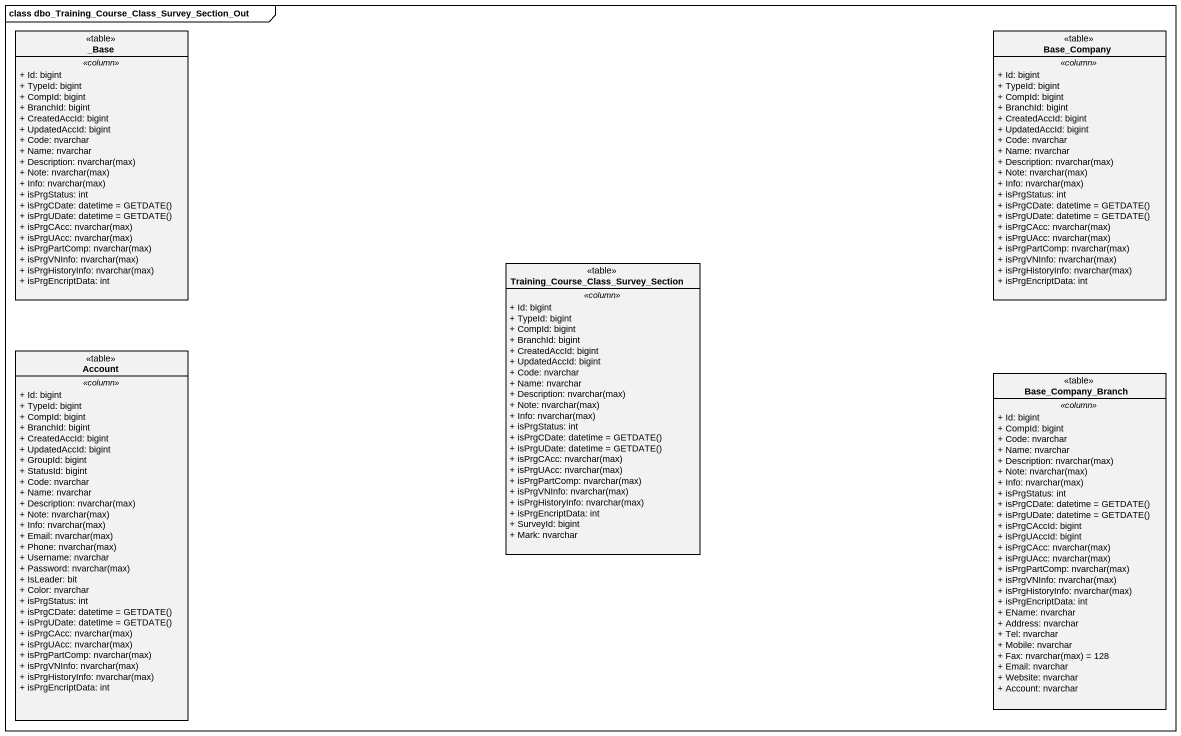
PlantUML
@startuml
mainframe class dbo_Training_Course_Class_Survey_Section_Out
hide circle
hide empty members
skinparam classAttributeIconSize 0
class "_Base" as Base <<table>> {
  .. <<column>> ..
  + Id: bigint
  + TypeId: bigint
  + CompId: bigint
  + BranchId: bigint
  + CreatedAccId: bigint
  + UpdatedAccId: bigint
  + Code: nvarchar
  + Name: nvarchar
  {field} + Description: nvarchar(max)
  {field} + Note: nvarchar(max)
  {field} + Info: nvarchar(max)
  + isPrgStatus: int
  {field} + isPrgCDate: datetime = GETDATE()
  {field} + isPrgUDate: datetime = GETDATE()
  {field} + isPrgCAcc: nvarchar(max)
  {field} + isPrgUAcc: nvarchar(max)
  {field} + isPrgPartComp: nvarchar(max)
  {field} + isPrgVNInfo: nvarchar(max)
  {field} + isPrgHistoryInfo: nvarchar(max)
  + isPrgEncriptData: int
}
class Base_Company <<table>> {
  .. <<column>> ..
  + Id: bigint
  + TypeId: bigint
  + CompId: bigint
  + BranchId: bigint
  + CreatedAccId: bigint
  + UpdatedAccId: bigint
  + Code: nvarchar
  + Name: nvarchar
  {field} + Description: nvarchar(max)
  {field} + Note: nvarchar(max)
  {field} + Info: nvarchar(max)
  + isPrgStatus: int
  {field} + isPrgCDate: datetime = GETDATE()
  {field} + isPrgUDate: datetime = GETDATE()
  {field} + isPrgCAcc: nvarchar(max)
  {field} + isPrgUAcc: nvarchar(max)
  {field} + isPrgPartComp: nvarchar(max)
  {field} + isPrgVNInfo: nvarchar(max)
  {field} + isPrgHistoryInfo: nvarchar(max)
  + isPrgEncriptData: int
}
class "Training_Course_Class_Survey_Section" as Training_Course_Class <<table>> {
  .. <<column>> ..
  + Id: bigint
  + TypeId: bigint
  + CompId: bigint
  + BranchId: bigint
  + CreatedAccId: bigint
  + UpdatedAccId: bigint
  + Code: nvarchar
  + Name: nvarchar
  {field} + Description: nvarchar(max)
  {field} + Note: nvarchar(max)
  {field} + Info: nvarchar(max)
  + isPrgStatus: int
  {field} + isPrgCDate: datetime = GETDATE()
  {field} + isPrgUDate: datetime = GETDATE()
  {field} + isPrgCAcc: nvarchar(max)
  {field} + isPrgUAcc: nvarchar(max)
  {field} + isPrgPartComp: nvarchar(max)
  {field} + isPrgVNInfo: nvarchar(max)
  {field} + isPrgHistoryInfo: nvarchar(max)
  + isPrgEncriptData: int
  + SurveyId: bigint
  + Mark: nvarchar
}
class Account <<table>> {
  .. <<column>> ..
  + Id: bigint
  + TypeId: bigint
  + CompId: bigint
  + BranchId: bigint
  + CreatedAccId: bigint
  + UpdatedAccId: bigint
  + GroupId: bigint
  + StatusId: bigint
  + Code: nvarchar
  + Name: nvarchar
  {field} + Description: nvarchar(max)
  {field} + Note: nvarchar(max)
  {field} + Info: nvarchar(max)
  {field} + Email: nvarchar(max)
  {field} + Phone: nvarchar(max)
  + Username: nvarchar
  {field} + Password: nvarchar(max)
  + IsLeader: bit
  + Color: nvarchar
  + isPrgStatus: int
  {field} + isPrgCDate: datetime = GETDATE()
  {field} + isPrgUDate: datetime = GETDATE()
  {field} + isPrgCAcc: nvarchar(max)
  {field} + isPrgUAcc: nvarchar(max)
  {field} + isPrgPartComp: nvarchar(max)
  {field} + isPrgVNInfo: nvarchar(max)
  {field} + isPrgHistoryInfo: nvarchar(max)
  + isPrgEncriptData: int
}
class Base_Company_Branch <<table>> {
  .. <<column>> ..
  + Id: bigint
  + CompId: bigint
  + Code: nvarchar
  + Name: nvarchar
  {field} + Description: nvarchar(max)
  {field} + Note: nvarchar(max)
  {field} + Info: nvarchar(max)
  + isPrgStatus: int
  {field} + isPrgCDate: datetime = GETDATE()
  {field} + isPrgUDate: datetime = GETDATE()
  + isPrgCAccId: bigint
  + isPrgUAccId: bigint
  {field} + isPrgCAcc: nvarchar(max)
  {field} + isPrgUAcc: nvarchar(max)
  {field} + isPrgPartComp: nvarchar(max)
  {field} + isPrgVNInfo: nvarchar(max)
  {field} + isPrgHistoryInfo: nvarchar(max)
  + isPrgEncriptData: int
  + EName: nvarchar
  + Address: nvarchar
  + Tel: nvarchar
  + Mobile: nvarchar
  {field} + Fax: nvarchar(max) = 128
  + Email: nvarchar
  + Website: nvarchar
  + Account: nvarchar
}
@enduml
